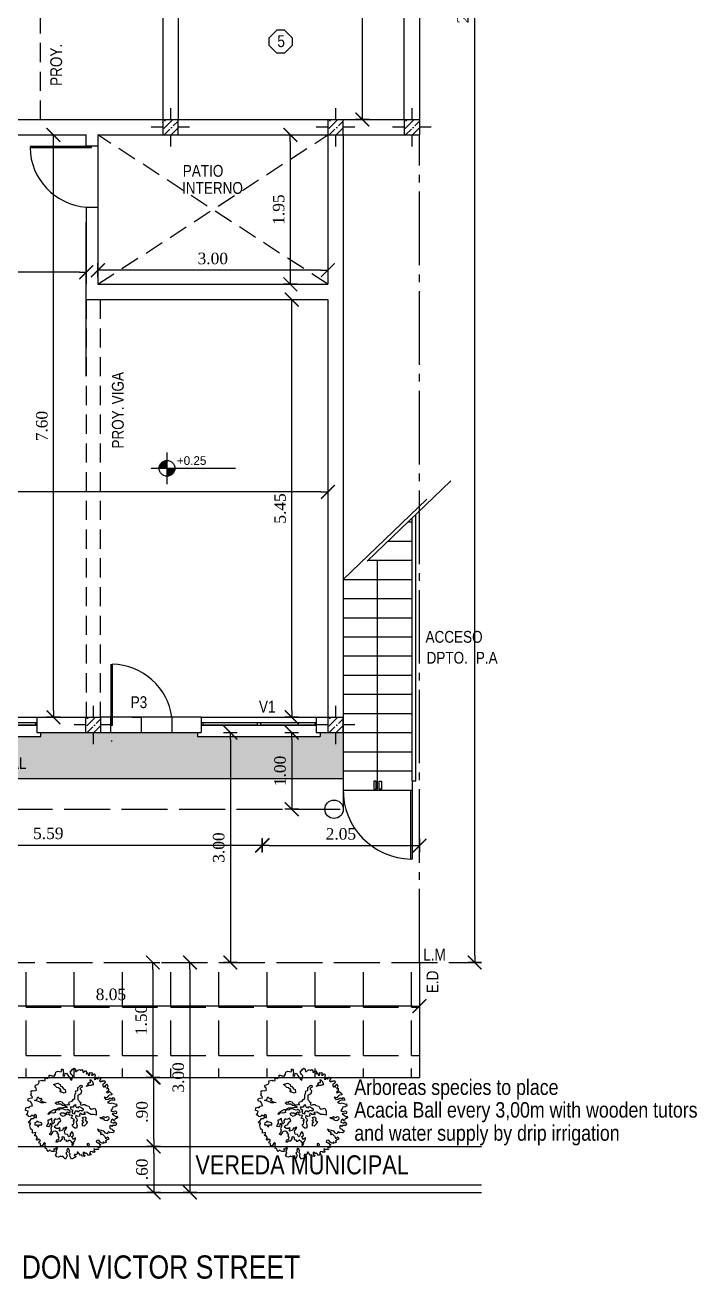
# Model space of a CAD drawing. Header units: millimetres. Extents: x 221 to 543, y -43 to 148.
# Drawn here: x 286.65 to 295.42, y 71.89 to 88.26 of the extents above; entities that cross this region are included whole.
import ezdxf
from ezdxf.enums import TextEntityAlignment as Align

# ---------------------------------------------------------------- set-up
doc = ezdxf.new("R2010")
doc.units = ezdxf.units.MM
for name, pattern in [('ACAD_ISO02W100', [15, 12, -3]), ('ACAD_ISO04W100', [30, 24, -3, 0, -3]), ('DASHED2', [0.375, 0.25, -0.125])]:
    doc.linetypes.add(name, pattern=pattern)
doc.layers.add('10-SOLADOS', color=15, linetype='Continuous')
doc.styles.add('COTAS', font='ROMANS', dxfattribs={"width": 0.7})
doc.styles.add('gardel', font='ARIALN.TTF')
doc.styles.add('NARROW', font='ARIALN.TTF')
doc.styles.add('PROV', font='times.ttf')
doc.dimstyles.new('COTA-S-S-2-50', dxfattribs={"dimscale": 1.5, "dimtxt": 0.1, "dimasz": 0.06, "dimexe": 0, "dimexo": 0, "dimgap": 0.08, "dimtad": 1, "dimzin": 4, "dimdsep": 46, "dimtxsty": 'COTAS', "dimblk1": 'M2_COTA', "dimblk2": 'M2_COTA', "dimsah": 1, "dimcen": 0.1, "dimse1": 1, "dimse2": 1, "dimclrd": 2, "dimclre": 256, "dimclrt": 6, "dimadec": 0, "dimazin": 0, "dimtfac": 1, "dimtix": 1, "dimtmove": 2, "dimatfit": 3, "dimldrblk": 'M2_COTA', "dimfxl": 1, "dimtolj": 1, "dimtzin": 4, "dimarcsym": 0})

# ---------------------------------------------------------------- blocks, each defined once
blk = doc.blocks.new('M2_COTA')
for p, q in [((-1, 0), (0, 0)), ((0, 1), (0, -1))]:
    blk.add_line(p, q)
at = {"const_width": 0.2}
blk.add_lwpolyline([(-1, -1), (1, 1)], dxfattribs=at)
blk = doc.blocks.new('*D36')
at = {"color": 252, "lineweight": -2, "ltscale": 0.05, "transparency": 16777216}
blk.add_line((290.129, 79.313), (290.129, 84.583), dxfattribs=at)
at = {"layer": 'Defpoints', "color": 0, "ltscale": 0.05, "transparency": 16777216}
for p in [(290.129, 84.673), (290.6, 84.673), (290.6, 79.223)]:
    blk.add_point(p, dxfattribs=at)
at = {"color": 252, "lineweight": -2, "ltscale": 0.05, "transparency": 16777216, "xscale": 0.09, "yscale": 0.09, "zscale": 0.09}
for p, rotation in [((290.129, 84.673), 90), ((290.129, 79.223), 270)]:
    blk.add_blockref('M2_COTA', p, dxfattribs=dict(at, rotation=rotation))
at = {"color": 0, "ltscale": 0.05, "transparency": 16777216, "insert": (289.978, 81.948), "char_height": 0.15, "attachment_point": 5, "rotation": 90, "style": 'PROV'}
blk.add_mtext('\\A1;5.45', dxfattribs=at)
blk = doc.blocks.new('*D39')
at = {"color": 252, "lineweight": -2, "ltscale": 0.05, "transparency": 16777216}
blk.add_line((290.129, 78.933), (290.129, 78.113), dxfattribs=at)
at = {"layer": 'Defpoints', "color": 0, "ltscale": 0.05, "transparency": 16777216}
for p in [(290.8, 79.023), (290.129, 78.023), (290.8, 78.023)]:
    blk.add_point(p, dxfattribs=at)
at = {"color": 252, "lineweight": -2, "ltscale": 0.05, "transparency": 16777216, "xscale": 0.09, "yscale": 0.09, "zscale": 0.09}
for p, rotation in [((290.129, 79.023), 90), ((290.129, 78.023), 270)]:
    blk.add_blockref('M2_COTA', p, dxfattribs=dict(at, rotation=rotation))
at = {"color": 0, "ltscale": 0.05, "transparency": 16777216, "insert": (289.978, 78.523), "char_height": 0.15, "attachment_point": 5, "rotation": 90, "style": 'PROV'}
blk.add_mtext('\\A1;1.00', dxfattribs=at)
blk = doc.blocks.new('*D40')
at = {"color": 252, "lineweight": -2, "ltscale": 0.05, "transparency": 16777216}
blk.add_line((284.251, 77.556), (289.656, 77.556), dxfattribs=at)
at = {"layer": 'Defpoints', "color": 0, "ltscale": 0.05, "transparency": 16777216}
for p in [(284.161, 78.023), (289.746, 78.023), (289.746, 77.556)]:
    blk.add_point(p, dxfattribs=at)
at = {"color": 252, "lineweight": -2, "ltscale": 0.05, "transparency": 16777216, "xscale": 0.09, "yscale": 0.09, "zscale": 0.09, "rotation": 180}
blk.add_blockref('M2_COTA', (284.161, 77.556), dxfattribs=at)
at = {"color": 252, "lineweight": -2, "ltscale": 0.05, "transparency": 16777216, "xscale": 0.09, "yscale": 0.09, "zscale": 0.09}
blk.add_blockref('M2_COTA', (289.746, 77.556), dxfattribs=at)
at = {"color": 0, "ltscale": 0.05, "transparency": 16777216, "insert": (286.954, 77.707), "char_height": 0.15, "attachment_point": 5, "style": 'PROV'}
blk.add_mtext('\\A1;5.59', dxfattribs=at)
blk = doc.blocks.new('*D41')
at = {"color": 252, "lineweight": -2, "ltscale": 0.05, "transparency": 16777216}
blk.add_line((292.516, 76.113), (292.516, 100.955), dxfattribs=at)
at = {"layer": 'Defpoints', "color": 0, "ltscale": 0.05, "transparency": 16777216}
for p in [(292.516, 101.045), (292.584, 101.045), (292.605, 76.023)]:
    blk.add_point(p, dxfattribs=at)
at = {"color": 252, "lineweight": -2, "ltscale": 0.05, "transparency": 16777216, "xscale": 0.09, "yscale": 0.09, "zscale": 0.09}
for p, rotation in [((292.516, 101.045), 90), ((292.516, 76.023), 270)]:
    blk.add_blockref('M2_COTA', p, dxfattribs=dict(at, rotation=rotation))
at = {"color": 0, "ltscale": 0.05, "transparency": 16777216, "insert": (292.364, 88.534), "char_height": 0.15, "attachment_point": 5, "rotation": 90, "style": 'PROV'}
blk.add_mtext('\\A1;25.02', dxfattribs=at)
blk = doc.blocks.new('*D42')
at = {"color": 252, "lineweight": -2, "ltscale": 0.05, "transparency": 16777216}
blk.add_line((291.706, 75.454), (283.836, 75.454), dxfattribs=at)
at = {"layer": 'Defpoints', "color": 0, "ltscale": 0.05, "transparency": 16777216}
for p in [(283.746, 76.023), (291.796, 76.023), (283.746, 75.454)]:
    blk.add_point(p, dxfattribs=at)
at = {"color": 252, "lineweight": -2, "ltscale": 0.05, "transparency": 16777216, "xscale": 0.09, "yscale": 0.09, "zscale": 0.09, "rotation": 180}
blk.add_blockref('M2_COTA', (283.746, 75.454), dxfattribs=at)
at = {"color": 252, "lineweight": -2, "ltscale": 0.05, "transparency": 16777216, "xscale": 0.09, "yscale": 0.09, "zscale": 0.09}
blk.add_blockref('M2_COTA', (291.796, 75.454), dxfattribs=at)
at = {"color": 0, "ltscale": 0.05, "transparency": 16777216, "insert": (287.771, 75.606), "char_height": 0.15, "attachment_point": 5, "style": 'PROV'}
blk.add_mtext('\\A1;8.05', dxfattribs=at)
blk = doc.blocks.new('*D43')
at = {"color": 252, "lineweight": -2, "ltscale": 0.05, "transparency": 16777216}
blk.add_line((289.836, 77.548), (291.706, 77.548), dxfattribs=at)
at = {"layer": 'Defpoints', "color": 0, "ltscale": 0.05, "transparency": 16777216}
for p in [(289.746, 77.556), (291.796, 77.548), (291.796, 77.023)]:
    blk.add_point(p, dxfattribs=at)
at = {"color": 252, "lineweight": -2, "ltscale": 0.05, "transparency": 16777216, "xscale": 0.09, "yscale": 0.09, "zscale": 0.09, "rotation": 180}
blk.add_blockref('M2_COTA', (289.746, 77.548), dxfattribs=at)
at = {"color": 252, "lineweight": -2, "ltscale": 0.05, "transparency": 16777216, "xscale": 0.09, "yscale": 0.09, "zscale": 0.09}
blk.add_blockref('M2_COTA', (291.796, 77.548), dxfattribs=at)
at = {"color": 0, "ltscale": 0.05, "transparency": 16777216, "insert": (290.771, 77.7), "char_height": 0.15, "attachment_point": 5, "style": 'PROV'}
blk.add_mtext('\\A1;2.05', dxfattribs=at)
blk = doc.blocks.new('*D64')
at = {"color": 252, "lineweight": -2, "ltscale": 0.05, "transparency": 16777216}
blk.add_line((291.05, 90.933), (291.05, 87.113), dxfattribs=at)
at = {"layer": 'Defpoints', "color": 0, "ltscale": 0.05, "transparency": 16777216}
for p in [(291.596, 91.023), (291.05, 87.023), (291.596, 87.023)]:
    blk.add_point(p, dxfattribs=at)
at = {"color": 252, "lineweight": -2, "ltscale": 0.05, "transparency": 16777216, "xscale": 0.09, "yscale": 0.09, "zscale": 0.09}
for p, rotation in [((291.05, 91.023), 90), ((291.05, 87.023), 270)]:
    blk.add_blockref('M2_COTA', p, dxfattribs=dict(at, rotation=rotation))
at = {"color": 0, "ltscale": 0.05, "transparency": 16777216, "insert": (290.899, 89.023), "char_height": 0.15, "attachment_point": 5, "rotation": 90, "style": 'PROV'}
blk.add_mtext('\\A1;4.00', dxfattribs=at)
blk = doc.blocks.new('*D65')
at = {"color": 252, "lineweight": -2, "ltscale": 0.05, "transparency": 16777216}
blk.add_line((287.022, 79.313), (287.022, 86.733), dxfattribs=at)
at = {"layer": 'Defpoints', "color": 0, "ltscale": 0.05, "transparency": 16777216}
for p in [(287.022, 86.823), (287.45, 86.823), (287.493, 79.223)]:
    blk.add_point(p, dxfattribs=at)
at = {"color": 252, "lineweight": -2, "ltscale": 0.05, "transparency": 16777216, "xscale": 0.09, "yscale": 0.09, "zscale": 0.09}
for p, rotation in [((287.022, 86.823), 90), ((287.022, 79.223), 270)]:
    blk.add_blockref('M2_COTA', p, dxfattribs=dict(at, rotation=rotation))
at = {"color": 0, "ltscale": 0.05, "transparency": 16777216, "insert": (286.871, 83.023), "char_height": 0.15, "attachment_point": 5, "rotation": 90, "style": 'PROV'}
blk.add_mtext('\\A1;7.60', dxfattribs=at)
blk = doc.blocks.new('*D66')
at = {"color": 252, "lineweight": -2, "ltscale": 0.05, "transparency": 16777216}
blk.add_line((287.36, 85.03), (284.603, 85.03), dxfattribs=at)
at = {"layer": 'Defpoints', "color": 0, "ltscale": 0.05, "transparency": 16777216}
for p in [(284.513, 85.283), (284.513, 85.03), (287.45, 85.03)]:
    blk.add_point(p, dxfattribs=at)
at = {"color": 252, "lineweight": -2, "ltscale": 0.05, "transparency": 16777216, "xscale": 0.09, "yscale": 0.09, "zscale": 0.09, "rotation": 180}
blk.add_blockref('M2_COTA', (284.513, 85.03), dxfattribs=at)
at = {"color": 252, "lineweight": -2, "ltscale": 0.05, "transparency": 16777216, "xscale": 0.09, "yscale": 0.09, "zscale": 0.09}
blk.add_blockref('M2_COTA', (287.45, 85.03), dxfattribs=at)
at = {"color": 0, "ltscale": 0.05, "transparency": 16777216, "insert": (285.982, 85.181), "char_height": 0.15, "attachment_point": 5, "style": 'PROV'}
blk.add_mtext('\\A1;2.94', dxfattribs=at)
blk = doc.blocks.new('*D68')
at = {"color": 252, "lineweight": -2, "ltscale": 0.05, "transparency": 16777216}
blk.add_line((290.51, 85.057), (287.69, 85.057), dxfattribs=at)
at = {"layer": 'Defpoints', "color": 0, "ltscale": 0.05, "transparency": 16777216}
for p in [(287.6, 85.057), (287.6, 84.67), (290.6, 84.67)]:
    blk.add_point(p, dxfattribs=at)
at = {"color": 252, "lineweight": -2, "ltscale": 0.05, "transparency": 16777216, "xscale": 0.09, "yscale": 0.09, "zscale": 0.09, "rotation": 180}
blk.add_blockref('M2_COTA', (287.6, 85.057), dxfattribs=at)
at = {"color": 252, "lineweight": -2, "ltscale": 0.05, "transparency": 16777216, "xscale": 0.09, "yscale": 0.09, "zscale": 0.09}
blk.add_blockref('M2_COTA', (290.6, 85.057), dxfattribs=at)
at = {"color": 0, "ltscale": 0.05, "transparency": 16777216, "insert": (289.1, 85.209), "char_height": 0.15, "attachment_point": 5, "style": 'PROV'}
blk.add_mtext('\\A1;3.00', dxfattribs=at)
blk = doc.blocks.new('*D69')
at = {"color": 252, "lineweight": -2, "ltscale": 0.05, "transparency": 16777216}
blk.add_line((290.111, 86.733), (290.111, 84.963), dxfattribs=at)
at = {"layer": 'Defpoints', "color": 0, "ltscale": 0.05, "transparency": 16777216}
for p in [(290.672, 86.823), (290.111, 84.873), (290.672, 84.873)]:
    blk.add_point(p, dxfattribs=at)
at = {"color": 252, "lineweight": -2, "ltscale": 0.05, "transparency": 16777216, "xscale": 0.09, "yscale": 0.09, "zscale": 0.09}
for p, rotation in [((290.111, 86.823), 90), ((290.111, 84.873), 270)]:
    blk.add_blockref('M2_COTA', p, dxfattribs=dict(at, rotation=rotation))
at = {"color": 0, "ltscale": 0.05, "transparency": 16777216, "insert": (289.96, 85.848), "char_height": 0.15, "attachment_point": 5, "rotation": 90, "style": 'PROV'}
blk.add_mtext('\\A1;1.95', dxfattribs=at)
blk = doc.blocks.new('*D186')
at = {"color": 252, "lineweight": -2, "ltscale": 0.05, "transparency": 16777216}
blk.add_line((290.51, 82.164), (282.036, 82.164), dxfattribs=at)
at = {"layer": 'Defpoints', "color": 0, "ltscale": 0.05, "transparency": 16777216}
for p in [(281.946, 82.164), (290.6, 82.04), (281.946, 81.934)]:
    blk.add_point(p, dxfattribs=at)
at = {"color": 252, "lineweight": -2, "ltscale": 0.05, "transparency": 16777216, "xscale": 0.09, "yscale": 0.09, "zscale": 0.09, "rotation": 180}
blk.add_blockref('M2_COTA', (281.946, 82.164), dxfattribs=at)
at = {"color": 252, "lineweight": -2, "ltscale": 0.05, "transparency": 16777216, "xscale": 0.09, "yscale": 0.09, "zscale": 0.09}
blk.add_blockref('M2_COTA', (290.6, 82.164), dxfattribs=at)
at = {"color": 0, "ltscale": 0.05, "transparency": 16777216, "insert": (286.273, 82.315), "char_height": 0.15, "attachment_point": 5, "style": 'PROV'}
blk.add_mtext('\\A1;8.65', dxfattribs=at)
blk = doc.blocks.new('*D224')
at = {"color": 252, "lineweight": -2, "ltscale": 0.05, "transparency": 16777216}
blk.add_line((289.329, 78.933), (289.329, 76.113), dxfattribs=at)
at = {"layer": 'Defpoints', "color": 0, "ltscale": 0.05, "transparency": 16777216}
for p in [(290.6, 79.023), (289.329, 76.023), (291.796, 76.023)]:
    blk.add_point(p, dxfattribs=at)
at = {"color": 252, "lineweight": -2, "ltscale": 0.05, "transparency": 16777216, "xscale": 0.09, "yscale": 0.09, "zscale": 0.09}
for p, rotation in [((289.329, 79.023), 90), ((289.329, 76.023), 270)]:
    blk.add_blockref('M2_COTA', p, dxfattribs=dict(at, rotation=rotation))
at = {"color": 0, "ltscale": 0.05, "transparency": 16777216, "insert": (289.178, 77.523), "char_height": 0.15, "attachment_point": 5, "rotation": 90, "style": 'PROV'}
blk.add_mtext('\\A1;3.00', dxfattribs=at)
blk = doc.blocks.new('*D225')
at = {"color": 252, "lineweight": -2, "ltscale": 0.05, "transparency": 16777216}
blk.add_line((288.318, 75.933), (288.318, 74.613), dxfattribs=at)
at = {"layer": 'Defpoints', "color": 0, "ltscale": 0.05, "transparency": 16777216}
for p in [(288.452, 76.023), (287.644, 74.523), (288.318, 74.523)]:
    blk.add_point(p, dxfattribs=at)
at = {"color": 252, "lineweight": -2, "ltscale": 0.05, "transparency": 16777216, "xscale": 0.09, "yscale": 0.09, "zscale": 0.09}
for p, rotation in [((288.318, 76.023), 90), ((288.318, 74.523), 270)]:
    blk.add_blockref('M2_COTA', p, dxfattribs=dict(at, rotation=rotation))
at = {"color": 0, "ltscale": 0.05, "transparency": 16777216, "insert": (288.166, 75.273), "char_height": 0.15, "attachment_point": 5, "rotation": 90, "style": 'PROV'}
blk.add_mtext('\\A1;1.50', dxfattribs=at)
blk = doc.blocks.new('*D226')
at = {"color": 252, "lineweight": -2, "ltscale": 0.05, "transparency": 16777216}
blk.add_line((288.802, 75.933), (288.802, 73.113), dxfattribs=at)
at = {"layer": 'Defpoints', "color": 0, "ltscale": 0.05, "transparency": 16777216}
for p in [(288.452, 76.023), (288.452, 73.023), (288.802, 73.023)]:
    blk.add_point(p, dxfattribs=at)
at = {"color": 252, "lineweight": -2, "ltscale": 0.05, "transparency": 16777216, "xscale": 0.09, "yscale": 0.09, "zscale": 0.09}
for p, rotation in [((288.802, 76.023), 90), ((288.802, 73.023), 270)]:
    blk.add_blockref('M2_COTA', p, dxfattribs=dict(at, rotation=rotation))
at = {"color": 0, "ltscale": 0.05, "transparency": 16777216, "insert": (288.651, 74.523), "char_height": 0.15, "attachment_point": 5, "rotation": 90, "style": 'PROV'}
blk.add_mtext('\\A1;3.00', dxfattribs=at)
blk = doc.blocks.new('*D227')
at = {"color": 252, "lineweight": -2, "ltscale": 0.05, "transparency": 16777216}
blk.add_line((288.329, 73.713), (288.329, 74.433), dxfattribs=at)
at = {"layer": 'Defpoints', "color": 0, "ltscale": 0.05, "transparency": 16777216}
for p in [(287.644, 74.523), (288.329, 74.523), (288.452, 73.623)]:
    blk.add_point(p, dxfattribs=at)
at = {"color": 252, "lineweight": -2, "ltscale": 0.05, "transparency": 16777216, "xscale": 0.09, "yscale": 0.09, "zscale": 0.09}
for p, rotation in [((288.329, 74.523), 90), ((288.329, 73.623), 270)]:
    blk.add_blockref('M2_COTA', p, dxfattribs=dict(at, rotation=rotation))
at = {"color": 0, "ltscale": 0.05, "transparency": 16777216, "insert": (288.177, 74.073), "char_height": 0.15, "attachment_point": 5, "rotation": 90, "style": 'PROV'}
blk.add_mtext('\\A1;.90', dxfattribs=at)
blk = doc.blocks.new('*D228')
at = {"color": 252, "lineweight": -2, "ltscale": 0.05, "transparency": 16777216}
blk.add_line((288.329, 73.533), (288.329, 73.113), dxfattribs=at)
at = {"layer": 'Defpoints', "color": 0, "ltscale": 0.05, "transparency": 16777216}
for p in [(288.329, 73.623), (288.329, 73.023), (288.452, 73.023)]:
    blk.add_point(p, dxfattribs=at)
at = {"color": 252, "lineweight": -2, "ltscale": 0.05, "transparency": 16777216, "xscale": 0.09, "yscale": 0.09, "zscale": 0.09}
for p, rotation in [((288.329, 73.623), 90), ((288.329, 73.023), 270)]:
    blk.add_blockref('M2_COTA', p, dxfattribs=dict(at, rotation=rotation))
at = {"color": 0, "ltscale": 0.05, "transparency": 16777216, "insert": (288.177, 73.323), "char_height": 0.15, "attachment_point": 5, "rotation": 90, "style": 'PROV'}
blk.add_mtext('\\A1;.60', dxfattribs=at)
blk = doc.blocks.new('ARPLS006')
at = {"color": 0, "linetype": 'ByBlock'}
for points in [[(0.447, -0.01), (0.473, -0.029), (0.486, -0.042), (0.499, -0.037), (0.509, -0.049), (0.495, -0.063), (0.479, -0.065), (0.468, -0.087), (0.453, -0.07), (0.436, -0.085), (0.431, -0.103), (0.468, -0.112), (0.459, -0.112), (0.477, -0.099), (0.493, -0.122), (0.486, -0.138), (0.466, -0.14), (0.45, -0.138), (0.441, -0.151), (0.432, -0.138), (0.418, -0.148), (0.423, -0.171), (0.447, -0.181), (0.452, -0.196), (0.466, -0.189), (0.464, -0.21), (0.455, -0.219), (0.437, -0.216), (0.421, -0.219), (0.404, -0.21), (0.395, -0.219), (0.393, -0.233), (0.373, -0.223), (0.355, -0.203), (0.328, -0.194), (0.305, -0.192), (0.285, -0.178), (0.294, -0.201), (0.325, -0.208), (0.314, -0.223), (0.325, -0.244), (0.337, -0.232), (0.362, -0.257), (0.377, -0.282), (0.4, -0.264), (0.409, -0.292), (0.391, -0.296), (0.373, -0.314), (0.382, -0.325), (0.362, -0.334), (0.352, -0.321), (0.341, -0.339), (0.316, -0.328), (0.298, -0.303), (0.275, -0.305), (0.271, -0.325), (0.291, -0.33), (0.32, -0.352), (0.307, -0.362), (0.318, -0.379), (0.314, -0.387), (0.291, -0.38), (0.289, -0.391), (0.294, -0.403), (0.282, -0.403), (0.267, -0.403), (0.261, -0.411), (0.248, -0.395), (0.244, -0.418), (0.257, -0.43), (0.237, -0.439), (0.23, -0.43), (0.207, -0.428), (0.196, -0.454), (0.209, -0.452), (0.212, -0.465), (0.185, -0.471), (0.178, -0.459), (0.158, -0.443), (0.15, -0.454), (0.14, -0.438), (0.126, -0.439), (0.126, -0.461), (0.146, -0.47), (0.135, -0.481), (0.119, -0.479), (0.108, -0.463), (0.092, -0.468), (0.08, -0.452), (0.06, -0.436), (0.071, -0.432), (0.056, -0.459), (0.031, -0.459), (0.024, -0.473), (0.037, -0.47), (0.045, -0.482), (0.04, -0.49), (-0.004, -0.511), (-0.02, -0.487), (-0.023, -0.463), (-0.017, -0.452), (-0.031, -0.441), (-0.026, -0.42), (-0.033, -0.402), (-0.046, -0.391), (-0.055, -0.411), (-0.05, -0.432), (-0.067, -0.447), (-0.06, -0.457), (-0.053, -0.473), (-0.069, -0.511), (-0.087, -0.493), (-0.101, -0.477), (-0.114, -0.487), (-0.126, -0.477), (-0.148, -0.491), (-0.166, -0.486), (-0.18, -0.465), (-0.166, -0.445), (-0.174, -0.425), (-0.166, -0.403), (-0.16, -0.387), (-0.171, -0.379), (-0.183, -0.403), (-0.194, -0.393), (-0.2, -0.406), (-0.196, -0.428), (-0.221, -0.428), (-0.246, -0.411), (-0.261, -0.428), (-0.271, -0.412), (-0.278, -0.398), (-0.296, -0.391), (-0.291, -0.38), (-0.294, -0.357), (-0.296, -0.344), (-0.291, -0.339), (-0.302, -0.327), (-0.323, -0.354), (-0.316, -0.37), (-0.348, -0.36), (-0.348, -0.339), (-0.364, -0.33), (-0.359, -0.311), (-0.347, -0.305), (-0.363, -0.289), (-0.38, -0.301), (-0.382, -0.301), (-0.393, -0.287), (-0.379, -0.275), (-0.393, -0.253), (-0.404, -0.255), (-0.412, -0.244), (-0.402, -0.239), (-0.4, -0.216), (-0.434, -0.225), (-0.434, -0.207), (-0.434, -0.189), (-0.445, -0.185), (-0.455, -0.178), (-0.458, -0.169), (-0.463, -0.14), (-0.468, -0.137), (-0.464, -0.133), (-0.454, -0.114), (-0.474, -0.108), (-0.482, -0.101), (-0.463, -0.09), (-0.445, -0.063), (-0.427, -0.063), (-0.404, -0.043), (-0.391, -0.056), (-0.391, -0.027), (-0.404, -0.013), (-0.422, -0.038), (-0.429, -0.027), (-0.45, -0.027), (-0.458, -0.043), (-0.475, -0.04), (-0.482, -0.033), (-0.506, -0.019), (-0.49, -0.008), (-0.482, 0.019), (-0.513, 0.026), (-0.507, 0.055), (-0.484, 0.062), (-0.472, 0.058), (-0.464, 0.074), (-0.438, 0.078), (-0.434, 0.09), (-0.441, 0.101), (-0.458, 0.126), (-0.475, 0.132), (-0.486, 0.144), (-0.48, 0.159), (-0.464, 0.164), (-0.436, 0.166), (-0.438, 0.18), (-0.454, 0.196), (-0.445, 0.221), (-0.455, 0.239), (-0.439, 0.25), (-0.409, 0.246), (-0.389, 0.253), (-0.393, 0.275), (-0.411, 0.289), (-0.4, 0.307), (-0.373, 0.32), (-0.361, 0.339), (-0.364, 0.357), (-0.325, 0.361), (-0.323, 0.354), (-0.296, 0.359), (-0.296, 0.37), (-0.298, 0.384), (-0.293, 0.388), (-0.291, 0.388), (-0.271, 0.381), (-0.25, 0.393), (-0.252, 0.4), (-0.25, 0.418), (-0.239, 0.418), (-0.221, 0.409), (-0.189, 0.411), (-0.189, 0.417), (-0.18, 0.429), (-0.182, 0.438), (-0.177, 0.452), (-0.153, 0.463), (-0.119, 0.454), (-0.11, 0.474), (-0.119, 0.485), (-0.103, 0.485), (-0.096, 0.472), (-0.092, 0.439), (-0.098, 0.415), (-0.087, 0.406), (-0.076, 0.413), (-0.072, 0.438), (-0.058, 0.439), (-0.046, 0.417), (-0.013, 0.374), (-0.001, 0.363), (0.01, 0.411), (-0.004, 0.425), (-0.015, 0.445), (-0.013, 0.466), (-0.003, 0.465)], [(-0.003, 0.465), (0.006, 0.486), (0.024, 0.495), (0.039, 0.485), (0.039, 0.472), (0.042, 0.458), (0.051, 0.458), (0.067, 0.474), (0.088, 0.481), (0.092, 0.472), (0.101, 0.472), (0.112, 0.479), (0.123, 0.465), (0.121, 0.45), (0.128, 0.452), (0.148, 0.465), (0.16, 0.466), (0.164, 0.45), (0.158, 0.433), (0.178, 0.443), (0.18, 0.417), (0.194, 0.415), (0.198, 0.433), (0.198, 0.447), (0.217, 0.445), (0.223, 0.449), (0.226, 0.433), (0.217, 0.418), (0.231, 0.418), (0.246, 0.433), (0.257, 0.418), (0.253, 0.404), (0.253, 0.39), (0.251, 0.371), (0.264, 0.375), (0.271, 0.39), (0.284, 0.375), (0.3, 0.388), (0.305, 0.4), (0.31, 0.39), (0.323, 0.39), (0.314, 0.374), (0.305, 0.357), (0.321, 0.345), (0.328, 0.359), (0.334, 0.347), (0.35, 0.354), (0.366, 0.357), (0.369, 0.341), (0.357, 0.327), (0.342, 0.32), (0.342, 0.304), (0.35, 0.284), (0.357, 0.298), (0.371, 0.284), (0.371, 0.306), (0.385, 0.311), (0.389, 0.322), (0.395, 0.302), (0.4, 0.289), (0.389, 0.279), (0.388, 0.268), (0.402, 0.273), (0.404, 0.255), (0.404, 0.244), (0.393, 0.237), (0.384, 0.228), (0.393, 0.217), (0.404, 0.228), (0.415, 0.236), (0.432, 0.223), (0.448, 0.207), (0.441, 0.201), (0.412, 0.198), (0.398, 0.182), (0.388, 0.166), (0.357, 0.176), (0.377, 0.148), (0.404, 0.153), (0.423, 0.166), (0.447, 0.155), (0.459, 0.169), (0.472, 0.153), (0.472, 0.137), (0.45, 0.141), (0.429, 0.137), (0.396, 0.116), (0.429, 0.105), (0.447, 0.112), (0.484, 0.098), (0.493, 0.1), (0.499, 0.078), (0.479, 0.068), (0.455, 0.064), (0.448, 0.044), (0.432, 0.026), (0.45, 0.015), (0.484, 0.024), (0.499, 0.008), (0.488, -0.01), (0.47, -0.001), (0.447, -0.01)]]:
    blk.add_lwpolyline(points, dxfattribs=at)
for points in [[(-0.266, -0.009), (-0.248, 0.01), (-0.23, 0.021), (-0.219, 0.028), (-0.196, 0.037), (-0.169, 0.039), (-0.164, 0.046), (-0.142, 0.057), (-0.124, 0.055), (-0.094, 0.061), (-0.076, 0.062), (-0.049, 0.059), (-0.058, 0.069), (-0.08, 0.077), (-0.103, 0.084), (-0.121, 0.098), (-0.153, 0.098), (-0.165, 0.094), (-0.185, 0.107), (-0.167, 0.123), (-0.146, 0.114), (-0.135, 0.13), (-0.108, 0.123), (-0.101, 0.107), (-0.076, 0.094), (-0.07, 0.087), (-0.049, 0.094), (-0.027, 0.089), (-0.033, 0.109), (-0.026, 0.121), (0.003, 0.13), (0.014, 0.148), (0.032, 0.161), (0.032, 0.19), (0.037, 0.206), (0.044, 0.225), (0.039, 0.232), (0.049, 0.243), (0.065, 0.25), (0.065, 0.266), (0.067, 0.281), (0.092, 0.295), (0.091, 0.302), (0.105, 0.309), (0.114, 0.3), (0.112, 0.281), (0.092, 0.274), (0.091, 0.264), (0.096, 0.259), (0.107, 0.247), (0.105, 0.222), (0.091, 0.209), (0.08, 0.202), (0.065, 0.197), (0.067, 0.184), (0.067, 0.166), (0.065, 0.148), (0.078, 0.136), (0.083, 0.123), (0.101, 0.12), (0.094, 0.094), (0.107, 0.087), (0.126, 0.094), (0.144, 0.094), (0.157, 0.082), (0.187, 0.075), (0.198, 0.053), (0.216, 0.043), (0.253, 0.051), (0.268, 0.018), (0.271, -0.024), (0.241, -0.017), (0.209, -0.017), (0.166, 0.007), (0.134, 0.003), (0.146, -0.017), (0.112, -0.017), (0.094, -0.004), (0.085, -0.017), (0.089, -0.035), (0.065, -0.04), (0.046, -0.029), (0.04, -0.051), (0.057, -0.065), (0.06, -0.083), (0.048, -0.099), (0.053, -0.119), (0.06, -0.142), (0.053, -0.17), (0.033, -0.167), (0.014, -0.153), (0.005, -0.133), (0.019, -0.124), (0.024, -0.104), (0.014, -0.084), (0.028, -0.081), (0.016, -0.067), (-0.008, -0.058), (0.003, -0.042), (0.008, -0.029), (-0.001, -0.025), (-0.02, -0.029), (-0.033, -0.018), (-0.054, -0.015), (-0.07, -0.024), (-0.094, -0.038), (-0.121, -0.025), (-0.128, -0.009), (-0.117, 0), (-0.09, 0), (-0.078, -0.009), (-0.058, 0), (-0.047, 0.012), (-0.031, 0), (-0.019, 0.005), (-0.02, 0.018), (-0.031, 0.026), (-0.045, 0.037), (-0.062, 0.03), (-0.074, 0.035), (-0.103, 0.044), (-0.133, 0.043), (-0.144, 0.03), (-0.165, 0.034), (-0.183, 0.023), (-0.182, 0.005), (-0.203, -0.004), (-0.217, 0.001), (-0.25, -0.008), (-0.258, -0.018)], [(-0.171, 0.327), (-0.153, 0.329), (-0.13, 0.316), (-0.126, 0.298), (-0.112, 0.291), (-0.092, 0.266), (-0.073, 0.261), (-0.069, 0.227), (-0.085, 0.22), (-0.11, 0.23), (-0.126, 0.23), (-0.133, 0.245), (-0.119, 0.25), (-0.126, 0.261), (-0.146, 0.277), (-0.167, 0.281), (-0.187, 0.302), (-0.203, 0.314)], [(0.175, 0.325), (0.191, 0.338), (0.207, 0.336), (0.207, 0.352), (0.2, 0.368), (0.209, 0.368), (0.221, 0.356), (0.237, 0.331), (0.235, 0.307), (0.226, 0.311), (0.212, 0.304), (0.187, 0.302), (0.162, 0.291), (0.166, 0.304), (0.185, 0.314)], [(-0.377, 0.177), (-0.357, 0.159), (-0.343, 0.162), (-0.332, 0.144), (-0.35, 0.137), (-0.314, 0.123), (-0.285, 0.116), (-0.31, 0.112), (-0.339, 0.112), (-0.368, 0.126), (-0.413, 0.139), (-0.388, 0.148)], [(0.019, 0.066), (0.028, 0.087), (0.039, 0.093), (0.042, 0.078), (0.049, 0.062), (0.074, 0.057), (0.065, 0.067), (0.082, 0.073), (0.112, 0.058), (0.126, 0.046), (0.125, 0.03), (0.11, 0.021), (0.105, 0.028), (0.085, 0.023), (0.065, 0.008), (0.062, 0.019), (0.042, 0.019), (0.031, 0.005), (0.028, -0.015), (0.012, -0.008), (0.003, 0.015), (0.013, 0.026), (-0.008, 0.039), (-0.015, 0.066)], [(-0.371, -0.103), (-0.386, -0.09), (-0.391, -0.103), (-0.409, -0.11), (-0.411, -0.13), (-0.389, -0.131), (-0.368, -0.158), (-0.366, -0.133), (-0.352, -0.13), (-0.33, -0.133), (-0.33, -0.115), (-0.348, -0.105)], [(-0.223, -0.062), (-0.243, -0.072), (-0.248, -0.079), (-0.266, -0.081), (-0.261, -0.115), (-0.273, -0.13), (-0.28, -0.148), (-0.255, -0.151), (-0.241, -0.138), (-0.237, -0.115), (-0.221, -0.142), (-0.234, -0.174), (-0.23, -0.192), (-0.234, -0.216), (-0.25, -0.235), (-0.228, -0.241), (-0.219, -0.228), (-0.207, -0.201), (-0.182, -0.199), (-0.157, -0.214), (-0.165, -0.228), (-0.148, -0.232), (-0.153, -0.253), (-0.144, -0.273), (-0.146, -0.293), (-0.169, -0.3), (-0.176, -0.321), (-0.162, -0.321), (-0.148, -0.307), (-0.123, -0.307), (-0.105, -0.285), (-0.106, -0.266), (-0.096, -0.262), (-0.085, -0.277), (-0.085, -0.294), (-0.069, -0.298), (-0.056, -0.316), (-0.044, -0.309), (-0.024, -0.298), (-0.012, -0.314), (0.003, -0.336), (0.001, -0.357), (0.012, -0.355), (0.023, -0.337), (0.015, -0.323), (0.028, -0.312), (0.042, -0.289), (0.04, -0.277), (0.028, -0.282), (0.013, -0.294), (0.008, -0.28), (0.001, -0.26), (0.019, -0.248), (0.015, -0.228), (-0.001, -0.207), (-0.008, -0.217), (-0.019, -0.235), (-0.02, -0.251), (-0.03, -0.266), (-0.038, -0.259), (-0.048, -0.237), (-0.074, -0.235), (-0.078, -0.219), (-0.08, -0.198), (-0.067, -0.18), (-0.056, -0.162), (-0.062, -0.155), (-0.078, -0.171), (-0.089, -0.165), (-0.099, -0.178), (-0.108, -0.196), (-0.135, -0.203), (-0.137, -0.189), (-0.128, -0.174), (-0.137, -0.162), (-0.149, -0.173), (-0.173, -0.174), (-0.194, -0.155), (-0.178, -0.137), (-0.157, -0.131), (-0.148, -0.115), (-0.135, -0.099), (-0.121, -0.088), (-0.128, -0.07), (-0.135, -0.058), (-0.148, -0.065), (-0.165, -0.074), (-0.183, -0.067), (-0.198, -0.085), (-0.196, -0.106), (-0.214, -0.124), (-0.219, -0.094), (-0.223, -0.081)], [(0.119, -0.051), (0.142, -0.042), (0.158, -0.063), (0.148, -0.078), (0.155, -0.087), (0.173, -0.097), (0.158, -0.124), (0.135, -0.148), (0.117, -0.142), (0.117, -0.11), (0.133, -0.106), (0.115, -0.085), (0.13, -0.076)], [(0.309, -0.051), (0.32, -0.052), (0.336, -0.049), (0.352, -0.038), (0.356, -0.045), (0.379, -0.049), (0.391, -0.04), (0.407, -0.044), (0.411, -0.058), (0.407, -0.076), (0.389, -0.087), (0.366, -0.085), (0.363, -0.083), (0.359, -0.074), (0.359, -0.062), (0.338, -0.07), (0.32, -0.063)], [(0.196, -0.351), (0.185, -0.337), (0.171, -0.343), (0.169, -0.355), (0.182, -0.366), (0.187, -0.379)]]:
    blk.add_lwpolyline(points, close=True, dxfattribs=at)

msp = doc.modelspace()

# ---------------------------------------------------------------- hatches: boundary and pattern name
h = msp.add_hatch()
h.set_pattern_fill('AR-CONC', color=252, scale=0.002, style=0)
h.set_pattern_definition([(50, (0, 1), (0.36436934, -0.03187817), [0.0381, -0.4191]), (355, (0, 1), (-0.07048565, 0.3821133), [0.03048, -0.33528]), (100.451, (0.03036, 0.99734), (0.293885, 0.35023338), [0.03238, -0.35618]), (46.1842, (0, 1.1016), (0.5421581, -0.08408466), [0.05715, -0.62865]), (96.6356, (0.0452, 1.0946), (0.4748085, 0.4948511), [0.04857, -0.53427]), (351.184, (0, 1.1016), (0.4748092, 0.4948502), [0.04572, -0.50292]), (21, (0.0508, 1.0762), (0.30322976, -0.20453104), [0.0381, -0.4191]), (326, (0.0508, 1.0762), (0.12360406, 0.36837593), [0.03048, -0.33528]), (71.4514, (0.07607, 1.05916), (0.426833, 0.1638457), [0.03238, -0.35618]), (37.5, (0, 1), (0.006177207, 0.16911008), [0, -0.331216, 0, -0.34036, 0, -0.33655]), (7.5, (0, 1), (0.13363933, 0.20036115), [0, -0.194056, 0, -0.323596, 0, -0.12827]), (327.5, (-0.11328, 1), (0.27118119, -0.01145749), [0, -0.127, 0, -0.39624, 0, -0.52578]), (317.5, (-0.16408, 1), (0.29625836, 0.05085298), [0, -0.1651, 0, -0.263144, 0, -0.37338])])
h.paths.add_polyline_path([(281.746, 95.091), (281.696, 95.091), (281.696, 96.691), (281.746, 96.691), (281.746, 96.973), (281.146, 96.973), (281.146, 87.023), (281.746, 87.023), (281.746, 87.078), (281.696, 87.078), (281.696, 87.778), (281.746, 87.778), (281.746, 87.832), (281.746, 88.632), (281.746, 89.146), (281.611, 89.146), (281.611, 89.326), (281.746, 89.326), (281.746, 90.038), (281.696, 90.038), (281.696, 91.638), (281.746, 91.638), (281.746, 92.209), (281.696, 92.209), (281.696, 93.809), (281.746, 93.809)])
h.paths.add_polyline_path([(290.8, 79.023), (290.6, 79.023), (290.5, 79.023), (290.5, 78.973), (288.9, 78.973), (288.9, 79.023), (288.567, 79.023), (287.767, 79.023), (287.461, 79.023), (286.856, 79.023), (286.856, 78.973), (285.256, 78.973), (285.256, 79.023), (284.575, 79.023), (284.287, 79.311), (283.013, 80.585), (282.707, 80.89), (282.672, 80.855), (281.696, 81.83), (281.696, 85.049), (281.746, 85.049), (281.746, 86.178), (281.696, 86.178), (281.696, 86.578), (281.746, 86.578), (281.746, 87.023), (281.146, 87.023), (281.146, 81.603), (284.326, 78.423), (290.8, 78.423)])
h.paths.add_polyline_path([(289.864, 78.308), (289.864, 78.737), (290.092, 78.737), (290.092, 78.308)], flags=9)
h.paths.add_polyline_path([(285.503, 78.51), (286.708, 78.51), (286.708, 78.741), (285.503, 78.741)], flags=24)
h.paths.add_polyline_path([(284.621, 78.51), (285.425, 78.51), (285.425, 78.741), (284.621, 78.741)], flags=24)
h.paths.add_polyline_path([(281.363, 86.264), (281.656, 86.264), (281.656, 86.496), (281.363, 86.496)], flags=24)
h.paths.add_polyline_path([(281.509, 90.735), (281.509, 91.94), (281.278, 91.94), (281.278, 90.735)], flags=24)
h.paths.add_polyline_path([(281.509, 89.854), (281.509, 90.657), (281.278, 90.657), (281.278, 89.854)], flags=24)
h.paths.add_polyline_path([(280.807, 87.252), (281.72, 87.252), (281.72, 87.492), (280.807, 87.492)], flags=9)
h.paths.add_polyline_path([(281.46, 88.135), (281.755, 88.135), (281.755, 88.371), (281.46, 88.371)], flags=9)
h = msp.add_hatch()
h.set_pattern_fill('ANSI36', color=252, scale=0.02, style=0)
h.set_pattern_definition([(45, (-3.15, -39.82532), (0.03367596, 0.123478522), [0.15875, -0.03175, 0, -0.03175])])
h.paths.add_polyline_path([(288.646, 87.023), (288.446, 87.023), (288.446, 86.823), (288.646, 86.823)])
h = msp.add_hatch()
h.set_pattern_fill('ANSI36', color=252, scale=0.02, style=0)
h.set_pattern_definition([(45, (-0.99659, -39.82532), (0.03367596, 0.123478522), [0.15875, -0.03175, 0, -0.03175])])
h.paths.add_polyline_path([(290.8, 87.023), (290.6, 87.023), (290.6, 86.823), (290.8, 86.823)])
h = msp.add_hatch()
h.set_pattern_fill('ANSI36', color=252, scale=0.02, style=0)
h.set_pattern_definition([(45, (-2e-13, -39.82532), (0.03367596, 0.123478522), [0.15875, -0.03175, 0, -0.03175])])
h.paths.add_polyline_path([(291.796, 87.023), (291.596, 87.023), (291.596, 86.823), (291.796, 86.823)])
h = msp.add_hatch()
h.set_pattern_fill('ANSI36', color=252, scale=0.02, style=0)
h.set_pattern_definition([(45, (-4.156334, -47.624054), (0.03367596, 0.123478522), [0.15875, -0.03175, 0, -0.03175])])
h.paths.add_polyline_path([(287.64, 79.224), (287.44, 79.224), (287.44, 79.024), (287.64, 79.024)])
h = msp.add_hatch()
h.set_pattern_fill('ANSI36', color=252, scale=0.02, style=0)
h.set_pattern_definition([(45, (-0.99659, -47.62532), (0.03367596, 0.123478522), [0.15875, -0.03175, 0, -0.03175])])
h.paths.add_polyline_path([(290.8, 79.223), (290.6, 79.223), (290.6, 79.023), (290.8, 79.023)])
h = msp.add_hatch()
h.set_pattern_fill('ANGLE', color=252, scale=0.09, style=0)
h.set_pattern_definition([(0, (0, 0), (0, 0.62865), [0.4572, -0.17145]), (90, (0, 0), (-0.62865, 4e-17), [0.4572, -0.17145])])
h.paths.add_polyline_path([(291.796, 76.023), (283.736, 76.023), (283.125, 74.523), (291.796, 74.523)])
h.paths.add_polyline_path([(287.554, 75.72), (287.989, 75.72), (287.989, 75.492), (287.554, 75.492)], flags=24)

# ---------------------------------------------------------------- linework, layer by layer
at = {"color": 4}
for p, q in [((291.596, 87.023), (291.596, 91.223)), ((291.796, 91.223), (291.796, 87.023)), ((288.446, 90.215), (288.446, 87.023)), ((288.646, 90.215), (288.646, 87.023)), ((284.283, 87.023), (288.446, 87.023)), ((288.646, 87.023), (291.596, 87.023)), ((291.796, 87.023), (291.796, 86.823)), ((284.513, 86.823), (287.45, 86.823)), ((287.45, 86.679), (287.45, 86.823)), ((287.6, 86.823), (287.6, 86.679)), ((287.6, 86.823), (290.6, 86.823)), ((290.6, 86.823), (290.6, 84.873)), ((290.8, 86.823), (290.8, 79.023)), ((290.8, 86.823), (291.796, 86.823)), ((287.45, 86.679), (287.6, 86.679)), ((287.45, 85.879), (287.45, 84.879)), ((287.45, 85.879), (287.6, 85.879)), ((287.6, 85.879), (287.6, 84.873)), ((287.45, 83.673), (287.45, 84.879)), ((287.6, 84.873), (290.6, 84.873)), ((287.45, 84.673), (290.6, 84.673)), ((290.6, 84.673), (290.6, 79.223)), ((286.806, 79.223), (287.44, 79.223)), ((286.806, 79.223), (286.806, 79.023)), ((287.767, 79.223), (287.64, 79.223)), ((287.767, 79.223), (287.767, 79.023)), ((288.95, 79.223), (288.567, 79.223)), ((288.567, 79.223), (288.567, 79.023)), ((288.95, 79.223), (288.95, 79.023)), ((290.45, 79.223), (290.6, 79.223)), ((290.45, 79.223), (290.45, 79.023)), ((286.806, 79.023), (287.461, 79.023)), ((287.461, 79.023), (287.767, 79.023)), ((288.567, 79.023), (288.95, 79.023)), ((290.45, 79.023), (290.8, 79.023))]:
    msp.add_line(p, q, dxfattribs=at)
at = {"color": 251, "linetype": 'DASHED2'}
for p, q in [((286.846, 91.023), (286.846, 87.023)), ((287.6, 84.873), (290.6, 86.823)), ((290.6, 84.873), (287.6, 86.823)), ((287.45, 84.673), (287.45, 79.223)), ((287.63, 84.673), (287.63, 79.223))]:
    msp.add_line(p, q, dxfattribs=at)
at = {"color": 2}
for p, q in [((289.835, 88.088), (289.935, 88.188)), ((289.835, 87.988), (289.835, 88.088)), ((290.035, 88.188), (289.935, 88.188)), ((290.135, 88.088), (290.035, 88.188)), ((290.135, 88.088), (290.135, 87.988)), ((289.835, 87.988), (289.935, 87.888)), ((290.035, 87.888), (289.935, 87.888)), ((290.035, 87.888), (290.135, 87.988)), ((291.7, 78.395), (291.7, 81.822)), ((291.75, 78.395), (291.75, 81.87)), ((288.042, 79.223), (288.167, 79.223)), ((288.167, 79.223), (288.167, 79.023)), ((288.167, 79.023), (288.292, 79.023)), ((291.7, 78.395), (291.75, 78.395))]:
    msp.add_line(p, q, dxfattribs=at)
at = {"color": 251}
for p, q in [((288.546, 87.173), (288.546, 87.023)), ((290.7, 87.173), (290.7, 87.023)), ((291.696, 87.173), (291.696, 87.023)), ((288.446, 86.923), (288.296, 86.923)), ((288.797, 86.923), (288.647, 86.923)), ((290.6, 86.923), (290.45, 86.923)), ((290.951, 86.923), (290.801, 86.923)), ((291.596, 86.923), (291.446, 86.923)), ((291.947, 86.923), (291.797, 86.923)), ((288.546, 86.823), (288.546, 86.673)), ((290.7, 86.823), (290.7, 86.673)), ((291.696, 86.823), (291.696, 86.673)), ((288.502, 82.679), (288.502, 82.265)), ((288.295, 82.472), (289.395, 82.472)), ((291.113, 81.26), (292.205, 82.307)), ((290.8, 81.023), (291.892, 82.07)), ((287.54, 79.374), (287.54, 79.224)), ((290.7, 79.373), (290.7, 79.223)), ((287.44, 79.124), (287.29, 79.124)), ((287.791, 79.124), (287.641, 79.124)), ((290.6, 79.123), (290.45, 79.123)), ((290.951, 79.123), (290.801, 79.123)), ((287.54, 79.024), (287.54, 78.874)), ((290.7, 79.023), (290.7, 78.873))]:
    msp.add_line(p, q, dxfattribs=at)
for p, q in [((288.446, 87.023), (288.646, 87.023)), ((288.446, 87.023), (288.446, 86.823)), ((288.646, 86.823), (288.646, 87.023)), ((290.6, 87.023), (290.8, 87.023)), ((290.6, 87.023), (290.6, 86.823)), ((290.8, 86.823), (290.8, 87.023)), ((291.596, 87.023), (291.796, 87.023)), ((291.596, 87.023), (291.596, 86.823)), ((288.446, 86.823), (288.646, 86.823)), ((290.6, 86.823), (290.8, 86.823)), ((287.516, 86.673), (286.716, 86.673)), ((286.716, 86.673), (286.716, 86.658)), ((286.716, 86.658), (287.516, 86.658)), ((287.516, 86.658), (287.516, 86.673)), ((291.25, 78.273), (291.25, 81.273)), ((287.774, 79.116), (287.774, 79.916)), ((287.789, 79.916), (287.789, 79.116)), ((285.306, 79.223), (286.806, 79.223)), ((287.44, 79.223), (287.44, 79.024)), ((287.44, 79.223), (287.64, 79.223)), ((287.64, 79.024), (287.64, 79.223)), ((288.95, 79.223), (290.45, 79.223)), ((290.6, 79.223), (290.8, 79.223)), ((290.6, 79.223), (290.6, 79.023)), ((290.8, 79.023), (290.8, 79.223)), ((286.076, 79.126), (286.786, 79.126)), ((286.786, 79.155), (286.786, 79.12)), ((287.789, 79.116), (287.774, 79.116)), ((288.97, 79.155), (288.97, 79.12)), ((288.97, 79.126), (289.68, 79.126)), ((289.68, 79.155), (289.68, 79.12)), ((289.72, 79.155), (289.72, 79.12)), ((289.72, 79.126), (290.43, 79.126)), ((290.43, 79.155), (290.43, 79.12)), ((285.256, 78.973), (286.856, 78.973)), ((286.856, 78.973), (286.856, 79.023)), ((287.44, 79.024), (287.64, 79.024)), ((287.774, 78.916), (287.789, 78.916)), ((288.9, 79.023), (288.9, 78.973)), ((288.9, 78.973), (290.5, 78.973)), ((290.5, 79.023), (290.5, 78.973)), ((290.6, 79.023), (290.8, 79.023)), ((284.326, 78.423), (290.8, 78.423)), ((291.685, 77.373), (291.685, 78.273)), ((291.685, 78.273), (291.7, 78.273)), ((291.7, 78.273), (291.7, 77.373)), ((291.7, 77.373), (291.685, 77.373)), ((291.685, 77.373), (291.685, 77.373))]:
    msp.add_line(p, q)
at = {"color": 252, "linetype": 'ACAD_ISO04W100', "ltscale": 0.04}
msp.add_line((291.796, 76.023), (291.796, 86.823), dxfattribs=at)
at = {"color": 252}
for p, q in [((287.6, 86.679), (287.6, 85.879)), ((287.45, 84.879), (287.45, 85.679)), ((288.567, 79.223), (287.767, 79.223)), ((285.306, 79.155), (286.806, 79.155)), ((285.306, 79.12), (286.806, 79.12)), ((288.95, 79.155), (290.45, 79.155)), ((288.95, 79.12), (290.45, 79.12)), ((287.767, 79.023), (288.567, 79.023))]:
    msp.add_line(p, q, dxfattribs=at)
at = {"color": 3}
for p, q in [((291.648, 81.773), (291.7, 81.773)), ((291.387, 81.523), (291.7, 81.523)), ((291.127, 81.273), (291.7, 81.273)), ((290.8, 81.023), (291.7, 81.023)), ((290.8, 80.773), (291.7, 80.773)), ((290.8, 80.523), (291.7, 80.523)), ((290.8, 80.273), (291.7, 80.273)), ((290.8, 80.023), (291.7, 80.023)), ((290.8, 79.773), (291.7, 79.773)), ((290.8, 79.523), (291.7, 79.523)), ((290.8, 79.273), (291.7, 79.273)), ((290.8, 79.023), (290.8, 78.273)), ((290.8, 79.023), (291.7, 79.023)), ((290.8, 79.023), (291.7, 79.023)), ((290.8, 78.773), (291.7, 78.773)), ((290.8, 78.523), (291.7, 78.523)), ((291.7, 78.395), (291.7, 78.273)), ((290.8, 78.273), (291.7, 78.273))]:
    msp.add_line(p, q, dxfattribs=at)
at = {"color": 252, "linetype": 'ACAD_ISO02W100', "ltscale": 0.05}
for p, q in [((290.8, 79.023), (290.8, 78.023)), ((284.161, 78.023), (290.8, 78.023)), ((283.179, 76.023), (292.605, 76.023))]:
    msp.add_line(p, q, dxfattribs=at)
at = {"color": 2, "linetype": 'ByBlock', "ltscale": 0.05}
for p in [(291.796, 76.023), (283.125, 74.523)]:
    msp.add_line(p, (291.796, 74.523), dxfattribs=at)
at = {"color": 0, "linetype": 'ByBlock', "ltscale": 0.05}
for p, q in [((282.752, 73.623), (292.605, 73.623)), ((282.504, 73.023), (292.605, 73.023)), ((282.545, 73.123), (292.605, 73.123))]:
    msp.add_line(p, q, dxfattribs=at)
msp.add_lwpolyline([(290.8, 86.823), (291.796, 86.823)])
at = {"color": 251, "const_width": 0.103}
for points in [[(288.502, 82.524, 0.414214), (288.45, 82.472, 1)], [(288.502, 82.42, 0.414214), (288.554, 82.472, 1)]]:
    msp.add_lwpolyline(points, format="xyb", dxfattribs=at)
for points in [[(291.23, 78.283), (291.23, 78.389), (291.2, 78.389), (291.2, 78.283)], [(291.27, 78.283), (291.27, 78.389), (291.3, 78.389), (291.3, 78.283)]]:
    msp.add_lwpolyline(points, close=True)
at = {"color": 251}
msp.add_circle((288.502, 82.472), 0.103, dxfattribs=at)
at = {"color": 2}
msp.add_circle((290.682, 78.023), 0.12, dxfattribs=at)
at = {"color": 252}
for centre, radius, start, end in [((287.509, 86.67), 0.793, 180.888, 265.693), ((287.774, 79.116), 0.8, 7.678, 88.9258)]:
    msp.add_arc(centre, radius, start, end, dxfattribs=at)
at = {"color": 252, "ltscale": 0.05}
msp.add_arc((291.7, 78.273), 0.9, 179.0452, 269.0452, dxfattribs=at)

# ---------------------------------------------------------------- block references
at = {"color": 252, "xscale": 1.179207502117933, "yscale": 1.179207502117933, "zscale": 1.179207502117933}
for p in [(287.261, 74.06), (290.261, 74.06)]:
    msp.add_blockref('ARPLS006', p, dxfattribs=at)

# ---------------------------------------------------------------- texts
at = {"color": 0, "style": 'NARROW'}
for s, height, p in [('Arboreas species to place', 0.20206, (290.946, 74.295)), ('Acacia Ball every 3,00m with wooden tutors', 0.20206, (290.946, 73.999)), ('and water supply by drip irrigation', 0.20206, (290.946, 73.697)), ('VEREDA MUNICIPAL', 0.24709, (288.874, 73.259)), ('E. DON VICTOR STREET', 0.30219, (286.184, 71.898))]:
    msp.add_text(s, height=height, dxfattribs=at).set_placement(p)
at = {"attachment_point": 1}
for s, insert, char_height, width in [('{\\fSwis721 BdCnOul BT|b0|i0|c0|p82;5}', (289.942, 88.124), 0.15502, 2.68178), ('{\\fStylus BT|b0|i0|c0|p34;+0.25}', (288.631, 82.63), 0.11389, 1.97033)]:
    msp.add_mtext(s, dxfattribs=dict(at, insert=insert, char_height=char_height, width=width))
at = {"style": 'gardel'}
msp.add_attdef('P3', text='', height=0.154, dxfattribs=at).set_placement((288.136, 79.42), align=Align.MIDDLE)
at = {"layer": '10-SOLADOS', "color": 7, "ltscale": 0.1, "style": 'gardel'}
for tag, p in [('PROY.', (287.057, 87.737)), ('VIGA', (287.861, 83.518)), ('PROY.', (287.861, 83.004)), ('E.D', (291.965, 75.771))]:
    msp.add_attdef(tag, text='', height=0.154, rotation=90, dxfattribs=at).set_placement(p, align=Align.MIDDLE)
for tag, p in [('PATIO', (288.973, 86.354)), ('INTERNO', (289.096, 86.131)), ('ACCESO', (292.247, 80.273)), ('DPTO.', (292.158, 80)), ('P.A', (292.673, 80)), ('V1', (289.81, 79.362)), ('PERIMETRAL', (286.106, 78.625)), ('L.M', (291.992, 76.126))]:
    msp.add_attdef(tag, text='', height=0.154, dxfattribs=at).set_placement(p, align=Align.MIDDLE)

# ---------------------------------------------------------------- dimensions: what is measured, and where the dimension line sits
at = {"ltscale": 0.05}
for base, p1, p2, picture, middle in [((292.516, 101.045), (292.605, 76.023), (292.584, 101.045), '*D41', (292.364, 88.534)), ((291.05, 87.023), (291.596, 91.023), (291.596, 87.023), '*D64', (290.899, 89.023)), ((287.022, 86.823), (287.493, 79.223), (287.45, 86.823), '*D65', (286.871, 83.023)), ((290.111, 84.873), (290.672, 86.823), (290.672, 84.873), '*D69', (289.96, 85.848)), ((290.129, 84.673), (290.6, 79.223), (290.6, 84.673), '*D36', (289.978, 81.948)), ((289.329, 76.023), (290.6, 79.023), (291.796, 76.023), '*D224', (289.178, 77.523)), ((290.129, 78.023), (290.8, 79.023), (290.8, 78.023), '*D39', (289.978, 78.523)), ((288.318, 74.523), (288.452, 76.023), (287.644, 74.523), '*D225', (288.166, 75.273)), ((288.802, 73.023), (288.452, 76.023), (288.452, 73.023), '*D226', (288.651, 74.523)), ((288.329, 74.523), (288.452, 73.623), (287.644, 74.523), '*D227', (288.177, 74.073)), ((288.329, 73.023), (288.329, 73.623), (288.452, 73.023), '*D228', (288.177, 73.323))]:
    dim = msp.add_linear_dim(base=base, p1=p1, p2=p2, angle=90, dimstyle='COTA-S-S-2-50', override={"dimgap": 0.05, "dimpost": '<>', "dimtxsty": 'PROV', "dimclrd": 252, "dimclrt": 0}, dxfattribs=at)
    dim.commit()
    dim.dimension.update_dxf_attribs({"geometry": picture, "text_midpoint": middle})
for base, p1, p2, picture, middle in [((284.513, 85.03), (287.45, 85.03), (284.513, 85.283), '*D66', (285.982, 85.181)), ((287.6, 85.057), (290.6, 84.67), (287.6, 84.67), '*D68', (289.1, 85.209)), ((281.946, 82.164), (290.6, 82.04), (281.946, 81.934), '*D186', (286.273, 82.315)), ((289.7465, 77.5558), (284.1607, 78.0228), (289.7465, 78.0228), '*D40', (286.9536, 77.7073)), ((291.796, 77.548), (289.746, 77.556), (291.796, 77.023), '*D43', (290.771, 77.7)), ((283.746, 75.454), (291.796, 76.023), (283.746, 76.023), '*D42', (287.771, 75.606))]:
    dim = msp.add_linear_dim(base=base, p1=p1, p2=p2, dimstyle='COTA-S-S-2-50', override={"dimgap": 0.05, "dimpost": '<>', "dimtxsty": 'PROV', "dimclrd": 252, "dimclrt": 0}, dxfattribs=at)
    dim.commit()
    dim.dimension.update_dxf_attribs({"geometry": picture, "text_midpoint": middle})

doc.saveas('drawing.dxf')
